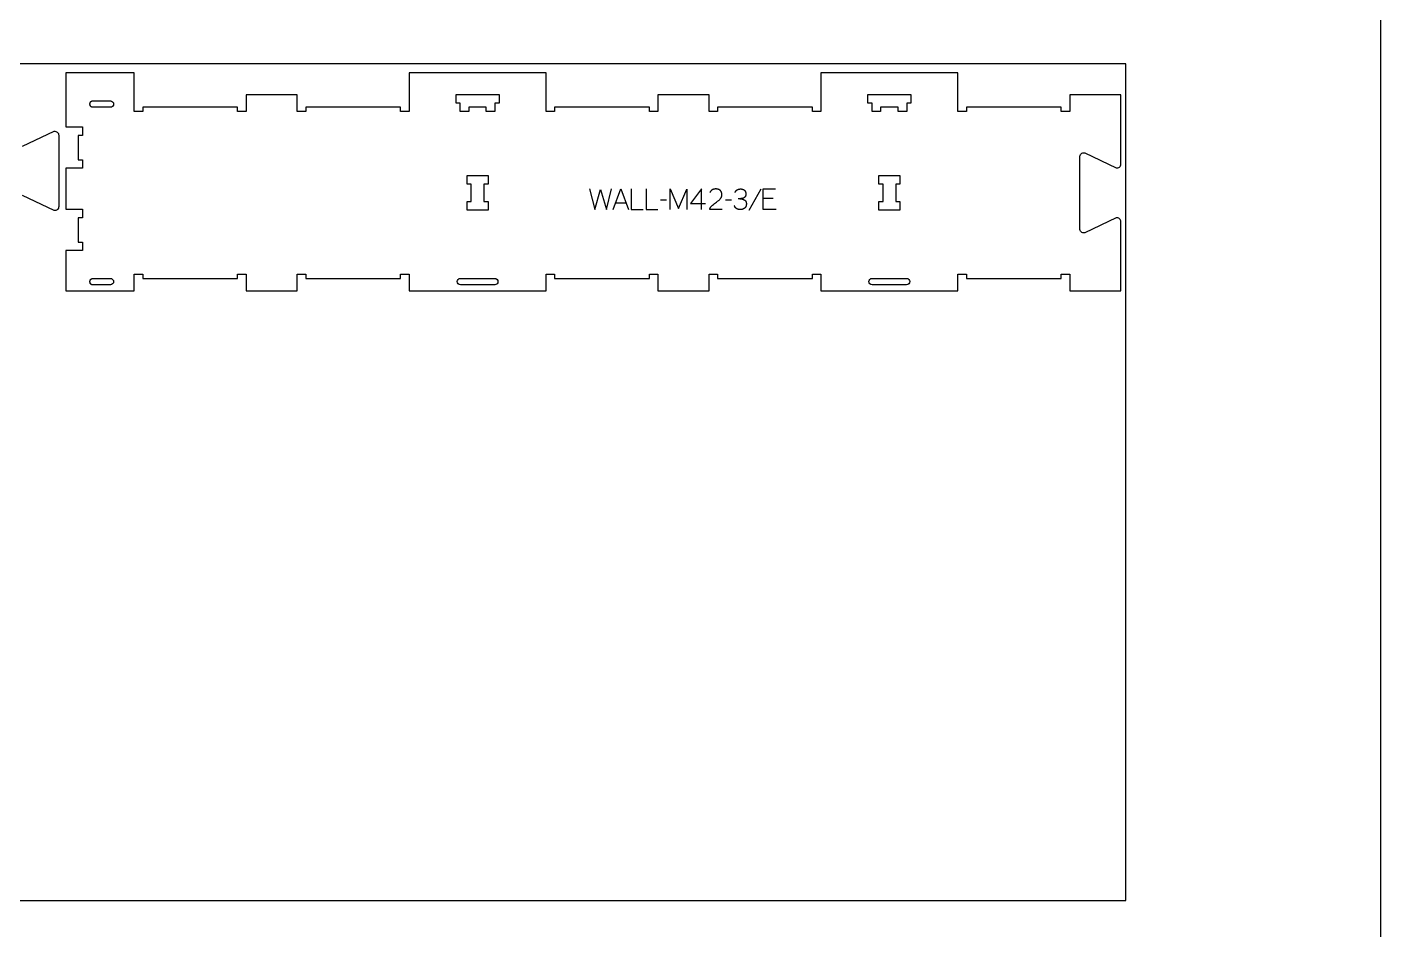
# Model space of a CAD drawing. Extents: x -13885 to -10701, y -27186 to -19593.
# Drawn here: x -12674 to -10701, y -25520 to -24203 of the extents above; entities that cross this region are included whole.
import ezdxf

# ---------------------------------------------------------------- set-up
doc = ezdxf.new("R2010")
doc.units = 0
for name, color, linetype in [('0_SHEET_SPRUCEPLY_2440X122', 1, 'CONTINUOUS'), ('1_ANYTOOL_1MMDEEP_LABELS_S', 2, 'CONTINUOUS'), ('3_ANYTOOL_CUTTHROUGH_INSID', 4, 'CONTINUOUS'), ('4_ANYTOOL_CUTTHROUGH_OUTSI', 5, 'CONTINUOUS'), ('DONOTCUT', 18, 'CONTINUOUS')]:
    doc.layers.add(name, color=color, linetype=linetype)

msp = doc.modelspace()

# ---------------------------------------------------------------- linework, layer by layer
at = {"layer": '0_SHEET_SPRUCEPLY_2440X122'}
msp.add_lwpolyline([(-13513.1, -24256.7), (-13513.1, -25476.7), (-11073.1, -25476.7), (-11073.1, -24256.7)], close=True, dxfattribs=at)
at = {"layer": '1_ANYTOOL_1MMDEEP_LABELS_S'}
for points in [[(-11854.6, -24439.3), (-11846.8, -24469.3), (-11838.4, -24440.2), (-11829.9, -24469.3), (-11822.4, -24439.3)], [(-11819.8, -24469.3), (-11809, -24439.3), (-11797.9, -24469.3)], [(-11793.6, -24439.3), (-11793.6, -24469.3), (-11776.5, -24469.3)], [(-11771.8, -24439.3), (-11771.8, -24469.3), (-11754.7, -24469.3)], [(-11736.9, -24469.3), (-11736.9, -24439.3), (-11724.9, -24467.6), (-11712.9, -24439.4), (-11712.9, -24469.3)], [(-11691.4, -24469.3), (-11691.3, -24439.2), (-11707.3, -24460.6)], [(-11661.1, -24469.2), (-11679.4, -24469.2), (-11679.3, -24468.7), (-11679.2, -24468.5), (-11679.1, -24468.3), (-11679, -24468.1), (-11679, -24467.9), (-11678.9, -24467.6), (-11678.8, -24467.4), (-11678.7, -24467.2), (-11678.6, -24467), (-11678.5, -24466.8), (-11678.3, -24466.6), (-11678.2, -24466.4), (-11678.1, -24466.2), (-11678, -24466), (-11677.9, -24465.8), (-11677.7, -24465.6), (-11677.6, -24465.4), (-11677.5, -24465.2), (-11677.3, -24465.1), (-11677.2, -24464.9), (-11677, -24464.7), (-11676.9, -24464.5), (-11676.7, -24464.4), (-11676.6, -24464.2), (-11676.4, -24464), (-11676.3, -24463.8), (-11676.1, -24463.7), (-11675.9, -24463.5), (-11675.7, -24463.4), (-11675.4, -24463), (-11673.9, -24461.8), (-11672.4, -24460.6), (-11670.9, -24459.5), (-11669.4, -24458.3), (-11668.6, -24457.8), (-11667.9, -24457.2), (-11667.2, -24456.6), (-11666.5, -24456.1), (-11665.8, -24455.5), (-11665.2, -24454.9), (-11664.6, -24454.3), (-11664, -24453.6), (-11663.8, -24453.5), (-11663.7, -24453.3), (-11663.5, -24453.2), (-11663.4, -24453), (-11663.3, -24452.8), (-11663.2, -24452.7), (-11663, -24452.5), (-11662.9, -24452.3), (-11662.8, -24452.1), (-11662.7, -24452), (-11662.6, -24451.8), (-11662.5, -24451.6), (-11662.4, -24451.4), (-11662.4, -24451.2), (-11662.3, -24451.1), (-11662.2, -24450.9), (-11662.1, -24450.7), (-11662.1, -24450.5), (-11662, -24450.3), (-11661.9, -24450.1), (-11661.9, -24449.9), (-11661.8, -24449.7), (-11661.8, -24449.5), (-11661.8, -24449.3), (-11661.7, -24449), (-11661.7, -24448.8), (-11661.7, -24448.6), (-11661.6, -24448.4), (-11661.6, -24448.2), (-11661.6, -24448), (-11661.6, -24447.7), (-11661.6, -24447.5), (-11661.6, -24447.3), (-11661.6, -24447), (-11661.6, -24446.8), (-11661.6, -24446.5), (-11661.7, -24446.3), (-11661.7, -24446.1), (-11661.7, -24445.8), (-11661.8, -24445.6), (-11661.8, -24445.4), (-11661.9, -24445.2), (-11661.9, -24445), (-11662, -24444.8), (-11662, -24444.6), (-11662.1, -24444.4), (-11662.2, -24444.2), (-11662.2, -24444), (-11662.3, -24443.8), (-11662.4, -24443.6), (-11662.5, -24443.4), (-11662.6, -24443.2), (-11662.7, -24443), (-11662.8, -24442.9), (-11662.9, -24442.7), (-11663, -24442.5), (-11663.2, -24442.4), (-11663.3, -24442.2), (-11663.4, -24442.1), (-11663.5, -24441.9), (-11663.7, -24441.8), (-11663.8, -24441.6), (-11664, -24441.5), (-11664.1, -24441.4), (-11664.3, -24441.2), (-11664.5, -24441.1), (-11664.6, -24441), (-11664.8, -24440.9), (-11665, -24440.8), (-11665.1, -24440.7), (-11665.3, -24440.6), (-11665.5, -24440.5), (-11665.7, -24440.4), (-11665.8, -24440.3), (-11666, -24440.2), (-11666.2, -24440.1), (-11666.4, -24440), (-11666.6, -24439.9), (-11666.8, -24439.9), (-11667, -24439.8), (-11667.2, -24439.7), (-11667.4, -24439.7), (-11667.6, -24439.6), (-11667.8, -24439.6), (-11668, -24439.5), (-11668.2, -24439.5), (-11668.5, -24439.4), (-11668.7, -24439.4), (-11668.9, -24439.4), (-11669.1, -24439.4), (-11669.3, -24439.3), (-11669.6, -24439.3), (-11669.8, -24439.3), (-11670, -24439.3), (-11670.5, -24439.3), (-11670.9, -24439.3), (-11671.2, -24439.3), (-11671.6, -24439.3), (-11671.9, -24439.4), (-11672.3, -24439.4), (-11672.6, -24439.5), (-11672.9, -24439.5), (-11673.3, -24439.6), (-11673.6, -24439.7), (-11673.7, -24439.7), (-11673.9, -24439.8), (-11674, -24439.8), (-11674.2, -24439.9), (-11674.3, -24439.9), (-11674.5, -24440), (-11674.6, -24440.1), (-11674.8, -24440.1), (-11674.9, -24440.2), (-11675.1, -24440.3), (-11675.2, -24440.3), (-11675.3, -24440.4), (-11675.5, -24440.5), (-11675.6, -24440.6), (-11675.7, -24440.6), (-11675.9, -24440.7), (-11676, -24440.8), (-11676.1, -24440.9), (-11676.2, -24441), (-11676.4, -24441.1), (-11676.5, -24441.2), (-11676.6, -24441.3), (-11676.7, -24441.4), (-11676.8, -24441.5), (-11677, -24441.6), (-11677.1, -24441.7), (-11677.2, -24441.8), (-11677.3, -24441.9), (-11677.4, -24442), (-11677.5, -24442.1), (-11677.6, -24442.3), (-11677.7, -24442.4), (-11677.9, -24442.6), (-11678.1, -24442.9), (-11678.3, -24443.2), (-11678.5, -24443.5), (-11678.7, -24443.8), (-11678.8, -24444.1), (-11679, -24444.4)], [(-11642.5, -24444.2), (-11642.3, -24443.9), (-11642.1, -24443.6), (-11642, -24443.3), (-11641.8, -24443.1), (-11641.6, -24442.8), (-11641.4, -24442.5), (-11641.2, -24442.3), (-11641.1, -24442.2), (-11641, -24442.1), (-11640.9, -24441.9), (-11640.8, -24441.8), (-11640.7, -24441.7), (-11640.6, -24441.6), (-11640.5, -24441.5), (-11640.4, -24441.4), (-11640.2, -24441.3), (-11640.1, -24441.2), (-11640, -24441.1), (-11639.9, -24441), (-11639.8, -24440.9), (-11639.7, -24440.8), (-11639.5, -24440.8), (-11639.4, -24440.7), (-11639.3, -24440.6), (-11639.2, -24440.5), (-11639, -24440.4), (-11638.9, -24440.4), (-11638.8, -24440.3), (-11638.6, -24440.2), (-11638.5, -24440.2), (-11638.4, -24440.1), (-11638.2, -24440), (-11638.1, -24440), (-11637.9, -24439.9), (-11637.8, -24439.9), (-11637.7, -24439.8), (-11637.5, -24439.8), (-11637.4, -24439.7), (-11637.2, -24439.7), (-11636.9, -24439.6), (-11636.6, -24439.5), (-11636.3, -24439.5), (-11636, -24439.4), (-11635.6, -24439.4), (-11635.3, -24439.3), (-11635, -24439.3), (-11634.6, -24439.3), (-11634.3, -24439.3), (-11634.1, -24439.3), (-11633.8, -24439.3), (-11633.6, -24439.3), (-11633.4, -24439.3), (-11633.2, -24439.3), (-11633, -24439.3), (-11632.8, -24439.4), (-11632.7, -24439.4), (-11632.5, -24439.4), (-11632.3, -24439.5), (-11632.1, -24439.5), (-11631.9, -24439.5), (-11631.7, -24439.6), (-11631.5, -24439.6), (-11631.4, -24439.7), (-11631.2, -24439.7), (-11631, -24439.8), (-11630.9, -24439.9), (-11630.7, -24439.9), (-11630.5, -24440), (-11630.4, -24440.1), (-11630.2, -24440.2), (-11630.1, -24440.3), (-11629.9, -24440.3), (-11629.7, -24440.4), (-11629.6, -24440.5), (-11629.5, -24440.6), (-11629.3, -24440.7), (-11629.2, -24440.8), (-11629, -24440.9), (-11628.9, -24441), (-11628.8, -24441.2), (-11628.6, -24441.3), (-11628.5, -24441.4), (-11628.4, -24441.5), (-11628.3, -24441.7), (-11628.1, -24441.8), (-11628, -24441.9), (-11627.9, -24442.1), (-11627.8, -24442.2), (-11627.7, -24442.3), (-11627.6, -24442.5), (-11627.6, -24442.6), (-11627.5, -24442.8), (-11627.4, -24443), (-11627.3, -24443.1), (-11627.2, -24443.3), (-11627.2, -24443.4), (-11627.1, -24443.6), (-11627.1, -24443.8), (-11627, -24444), (-11627, -24444.1), (-11626.9, -24444.3), (-11626.9, -24444.5), (-11626.8, -24444.7), (-11626.8, -24444.9), (-11626.8, -24445.1), (-11626.7, -24445.3), (-11626.7, -24445.5), (-11626.7, -24445.7), (-11626.7, -24445.9), (-11626.7, -24446.1), (-11626.7, -24446.3), (-11626.7, -24446.9), (-11626.7, -24447.2), (-11626.7, -24447.5), (-11626.8, -24447.8), (-11626.8, -24448.1), (-11626.8, -24448.3), (-11626.8, -24448.4), (-11626.9, -24448.6), (-11626.9, -24448.7), (-11626.9, -24448.8), (-11627, -24449), (-11627, -24449.1), (-11627, -24449.2), (-11627.1, -24449.4), (-11627.1, -24449.5), (-11627.2, -24449.6), (-11627.2, -24449.7), (-11627.3, -24449.8), (-11627.3, -24450), (-11627.4, -24450.1), (-11627.4, -24450.2), (-11627.5, -24450.3), (-11627.6, -24450.4), (-11627.6, -24450.5), (-11627.7, -24450.6), (-11627.8, -24450.7), (-11627.8, -24450.8), (-11628, -24450.9), (-11628.1, -24451.1), (-11628.3, -24451.3), (-11628.4, -24451.4), (-11628.5, -24451.5), (-11628.6, -24451.6), (-11628.7, -24451.7), (-11628.8, -24451.7), (-11628.9, -24451.8), (-11629, -24451.9), (-11629, -24451.9), (-11629.1, -24452), (-11629.2, -24452.1), (-11629.3, -24452.1), (-11629.4, -24452.2), (-11629.5, -24452.3), (-11629.6, -24452.3), (-11629.7, -24452.4), (-11629.8, -24452.4), (-11629.9, -24452.5), (-11630, -24452.5), (-11630.1, -24452.6), (-11630.2, -24452.6), (-11630.3, -24452.7), (-11630.4, -24452.7), (-11630.5, -24452.7), (-11630.7, -24452.8), (-11630.9, -24452.9), (-11631.1, -24453), (-11631.4, -24453), (-11631.6, -24453.1), (-11631.8, -24453.1), (-11632, -24453.2), (-11632.3, -24453.2), (-11632.5, -24453.3), (-11632.7, -24453.3), (-11633, -24453.4), (-11633.2, -24453.4), (-11633.4, -24453.4), (-11633.7, -24453.4), (-11633.9, -24453.4), (-11634.2, -24453.5), (-11634.4, -24453.5), (-11638.1, -24453.5)], [(-11582.5, -24469.3), (-11601.5, -24469.3), (-11601.5, -24439.3), (-11583.7, -24439.3)], [(-11742.1, -24455.4), (-11750.8, -24455.5)], [(-11647.4, -24455.4), (-11656.2, -24455.5)], [(-11635.3, -24453.5), (-11634.9, -24453.5), (-11634.5, -24453.6), (-11634, -24453.6), (-11633.6, -24453.7), (-11633.2, -24453.7), (-11632.8, -24453.8), (-11632.4, -24453.9), (-11632, -24454), (-11631.6, -24454.1), (-11631.2, -24454.3), (-11630.8, -24454.4), (-11630.4, -24454.5), (-11630, -24454.7), (-11629.6, -24454.9), (-11629.2, -24455.1), (-11628.9, -24455.2), (-11628.7, -24455.3), (-11628.5, -24455.4), (-11628.4, -24455.5), (-11628.3, -24455.6), (-11628.3, -24455.6), (-11628.2, -24455.7), (-11628.1, -24455.7), (-11628, -24455.8), (-11627.9, -24455.9), (-11627.9, -24455.9), (-11627.8, -24456), (-11627.7, -24456), (-11627.6, -24456.1), (-11627.6, -24456.2), (-11627.5, -24456.2), (-11627.4, -24456.3), (-11627.4, -24456.4), (-11627.3, -24456.5), (-11627.2, -24456.5), (-11627.2, -24456.6), (-11627.1, -24456.7), (-11627.1, -24456.8), (-11627, -24456.8), (-11627, -24456.9), (-11626.9, -24457), (-11626.8, -24457.1), (-11626.8, -24457.2), (-11626.7, -24457.3), (-11626.7, -24457.3), (-11626.6, -24457.4), (-11626.6, -24457.5), (-11626.6, -24457.6), (-11626.5, -24457.7), (-11626.5, -24457.8), (-11626.4, -24457.9), (-11626.4, -24458), (-11626.3, -24458.2), (-11626.3, -24458.4), (-11626.2, -24458.6), (-11626.1, -24458.8), (-11626.1, -24459), (-11626, -24459.2), (-11626, -24459.4), (-11626, -24459.6), (-11626, -24459.9), (-11625.9, -24460.1), (-11625.9, -24460.3), (-11625.9, -24460.6), (-11625.9, -24460.8), (-11625.9, -24461.1), (-11625.9, -24461.4), (-11625.9, -24461.7), (-11625.9, -24461.9), (-11626, -24462.2), (-11626, -24462.4), (-11626, -24462.7), (-11626.1, -24462.9), (-11626.1, -24463.2), (-11626.2, -24463.4), (-11626.2, -24463.6), (-11626.3, -24463.9), (-11626.3, -24464.1), (-11626.4, -24464.3), (-11626.5, -24464.5), (-11626.5, -24464.7), (-11626.6, -24464.9), (-11626.7, -24465.1), (-11626.8, -24465.3), (-11626.9, -24465.5), (-11627, -24465.7), (-11627.1, -24465.8), (-11627.2, -24466), (-11627.3, -24466.2), (-11627.4, -24466.3), (-11627.5, -24466.5), (-11627.7, -24466.6), (-11627.7, -24466.7), (-11627.8, -24466.8), (-11627.9, -24466.8), (-11627.9, -24466.9), (-11628, -24467), (-11628.1, -24467.1), (-11628.2, -24467.1), (-11628.2, -24467.2), (-11628.4, -24467.3), (-11628.6, -24467.4), (-11628.7, -24467.5), (-11628.9, -24467.7), (-11629, -24467.8), (-11629.2, -24467.9), (-11629.4, -24468), (-11629.6, -24468.1), (-11629.7, -24468.2), (-11629.9, -24468.3), (-11630.1, -24468.3), (-11630.3, -24468.4), (-11630.5, -24468.5), (-11630.7, -24468.6), (-11630.9, -24468.7), (-11631.1, -24468.7), (-11631.3, -24468.8), (-11631.5, -24468.8), (-11631.8, -24468.9), (-11632, -24469), (-11632.2, -24469), (-11632.4, -24469), (-11632.7, -24469.1), (-11632.9, -24469.1), (-11633.1, -24469.2), (-11633.6, -24469.2), (-11634.1, -24469.2), (-11634.6, -24469.3), (-11635.2, -24469.3), (-11635.5, -24469.3), (-11635.9, -24469.3), (-11636.3, -24469.2), (-11636.6, -24469.2), (-11637, -24469.1), (-11637.2, -24469.1), (-11637.3, -24469.1), (-11637.5, -24469), (-11637.7, -24469), (-11637.8, -24469), (-11638, -24468.9), (-11638.2, -24468.9), (-11638.3, -24468.8), (-11638.5, -24468.8), (-11638.6, -24468.7), (-11638.8, -24468.7), (-11638.9, -24468.6), (-11639.1, -24468.5), (-11639.2, -24468.5), (-11639.4, -24468.4), (-11639.5, -24468.3), (-11639.7, -24468.3), (-11639.8, -24468.2), (-11639.9, -24468.1), (-11640.1, -24468), (-11640.2, -24467.9), (-11640.4, -24467.9), (-11640.5, -24467.8), (-11640.6, -24467.7), (-11640.7, -24467.6), (-11640.9, -24467.5), (-11641, -24467.4), (-11641.1, -24467.3), (-11641.2, -24467.2), (-11641.3, -24467.1), (-11641.5, -24466.9), (-11641.6, -24466.8), (-11641.7, -24466.7), (-11641.8, -24466.6), (-11641.9, -24466.5), (-11642, -24466.3), (-11642.1, -24466.2), (-11642.2, -24466.1), (-11642.3, -24465.9), (-11642.4, -24465.8), (-11642.5, -24465.7), (-11642.6, -24465.5), (-11642.7, -24465.4), (-11642.8, -24465.2), (-11642.9, -24464.9), (-11643.1, -24464.6), (-11643.3, -24464.3), (-11643.4, -24463.9), (-11643.6, -24463.6)], [(-11604.9, -24439.7), (-11622.1, -24470.5)], [(-11586.8, -24453.2), (-11601.5, -24453.2)], [(-11816.4, -24459.7), (-11801.5, -24459.7)], [(-11707.3, -24460.6), (-11685.6, -24460.6)]]:
    msp.add_lwpolyline(points, dxfattribs=at)
at = {"layer": '3_ANYTOOL_CUTTHROUGH_INSID', "color": 4}
for points in [[(-12552.6, -24310.7, -1), (-12552.6, -24320.2), (-12578.3, -24320.2), (-12578.4, -24320.2), (-12578.5, -24320.2), (-12578.6, -24320.2), (-12578.7, -24320.2), (-12578.8, -24320.2), (-12578.9, -24320.2), (-12579, -24320.2), (-12579.1, -24320.2), (-12579.2, -24320.1), (-12579.3, -24320.1), (-12579.4, -24320.1), (-12579.5, -24320), (-12579.6, -24320), (-12579.7, -24320), (-12579.8, -24319.9), (-12579.9, -24319.9), (-12580, -24319.8), (-12580, -24319.8), (-12580.1, -24319.7), (-12580.2, -24319.7), (-12580.3, -24319.6), (-12580.4, -24319.6), (-12580.5, -24319.5), (-12580.6, -24319.4), (-12580.7, -24319.4), (-12580.7, -24319.3), (-12580.8, -24319.2), (-12580.9, -24319.1), (-12581, -24319.1), (-12581.1, -24319), (-12581.1, -24318.9), (-12581.2, -24318.8), (-12581.3, -24318.7), (-12581.3, -24318.6), (-12581.4, -24318.5), (-12581.5, -24318.4), (-12581.5, -24318.3), (-12581.6, -24318.2), (-12581.7, -24318.2), (-12581.7, -24318.1), (-12581.8, -24317.9), (-12581.8, -24317.8), (-12581.9, -24317.7), (-12581.9, -24317.6), (-12581.9, -24317.5), (-12582, -24317.4), (-12582, -24317.3), (-12582.1, -24317.2), (-12582.1, -24317.1), (-12582.1, -24317), (-12582.1, -24316.9), (-12582.2, -24316.8), (-12582.2, -24316.7), (-12582.2, -24316.6), (-12582.2, -24316.5), (-12582.3, -24316.3), (-12582.3, -24316.2), (-12582.3, -24316.1), (-12582.3, -24316), (-12582.3, -24315.9), (-12582.3, -24315.8), (-12582.3, -24315.7), (-12582.3, -24315.6), (-12582.3, -24315.5), (-12582.3, -24315.4), (-12582.3, -24315.3), (-12582.3, -24315.2), (-12582.3, -24315.1), (-12582.3, -24315), (-12582.3, -24314.9), (-12582.3, -24314.7), (-12582.3, -24314.6), (-12582.2, -24314.5), (-12582.2, -24314.4), (-12582.2, -24314.3), (-12582.2, -24314.2), (-12582.1, -24314.1), (-12582.1, -24314), (-12582.1, -24313.9), (-12582.1, -24313.8), (-12582, -24313.7), (-12582, -24313.6), (-12581.9, -24313.5), (-12581.9, -24313.3), (-12581.9, -24313.2), (-12581.8, -24313.1), (-12581.8, -24313), (-12581.7, -24312.9), (-12581.7, -24312.8), (-12581.6, -24312.7), (-12581.5, -24312.6), (-12581.5, -24312.5), (-12581.4, -24312.5), (-12581.3, -24312.4), (-12581.3, -24312.3), (-12581.2, -24312.2), (-12581.1, -24312.1), (-12581.1, -24312), (-12581, -24311.9), (-12580.9, -24311.8), (-12580.8, -24311.8), (-12580.7, -24311.7), (-12580.7, -24311.6), (-12580.6, -24311.6), (-12580.5, -24311.5), (-12580.4, -24311.4), (-12580.3, -24311.4), (-12580.2, -24311.3), (-12580.1, -24311.2), (-12580, -24311.2), (-12580, -24311.1), (-12579.9, -24311.1), (-12579.8, -24311.1), (-12579.7, -24311), (-12579.6, -24311), (-12579.5, -24310.9), (-12579.4, -24310.9), (-12579.3, -24310.9), (-12579.2, -24310.9), (-12579.1, -24310.8), (-12579, -24310.8), (-12578.9, -24310.8), (-12578.8, -24310.8), (-12578.7, -24310.8), (-12578.6, -24310.8), (-12578.5, -24310.7), (-12578.4, -24310.7), (-12578.3, -24310.7)], [(-12552.6, -24579.2), (-12578.3, -24579.2), (-12578.4, -24579.2), (-12578.5, -24579.2), (-12578.6, -24579.2), (-12578.7, -24579.2), (-12578.8, -24579.2), (-12578.9, -24579.2), (-12579, -24579.2), (-12579.1, -24579.2), (-12579.2, -24579.1), (-12579.3, -24579.1), (-12579.4, -24579.1), (-12579.5, -24579), (-12579.6, -24579), (-12579.7, -24579), (-12579.8, -24578.9), (-12579.9, -24578.9), (-12580, -24578.8), (-12580, -24578.8), (-12580.1, -24578.7), (-12580.2, -24578.7), (-12580.3, -24578.6), (-12580.4, -24578.6), (-12580.5, -24578.5), (-12580.6, -24578.4), (-12580.7, -24578.4), (-12580.7, -24578.3), (-12580.8, -24578.2), (-12580.9, -24578.1), (-12581, -24578.1), (-12581.1, -24578), (-12581.1, -24577.9), (-12581.2, -24577.8), (-12581.3, -24577.7), (-12581.3, -24577.6), (-12581.4, -24577.5), (-12581.5, -24577.4), (-12581.5, -24577.3), (-12581.6, -24577.2), (-12581.7, -24577.2), (-12581.7, -24577.1), (-12581.8, -24576.9), (-12581.8, -24576.8), (-12581.9, -24576.7), (-12581.9, -24576.6), (-12581.9, -24576.5), (-12582, -24576.4), (-12582, -24576.3), (-12582.1, -24576.2), (-12582.1, -24576.1), (-12582.1, -24576), (-12582.1, -24575.9), (-12582.2, -24575.8), (-12582.2, -24575.7), (-12582.2, -24575.6), (-12582.2, -24575.5), (-12582.3, -24575.3), (-12582.3, -24575.2), (-12582.3, -24575.1), (-12582.3, -24575), (-12582.3, -24574.9), (-12582.3, -24574.8), (-12582.3, -24574.7), (-12582.3, -24574.6), (-12582.3, -24574.5), (-12582.3, -24574.4), (-12582.3, -24574.3), (-12582.3, -24574.2), (-12582.3, -24574.1), (-12582.3, -24574), (-12582.3, -24573.9), (-12582.3, -24573.7), (-12582.3, -24573.6), (-12582.2, -24573.5), (-12582.2, -24573.4), (-12582.2, -24573.3), (-12582.2, -24573.2), (-12582.1, -24573.1), (-12582.1, -24573), (-12582.1, -24572.9), (-12582.1, -24572.8), (-12582, -24572.7), (-12582, -24572.6), (-12581.9, -24572.5), (-12581.9, -24572.3), (-12581.9, -24572.2), (-12581.8, -24572.1), (-12581.8, -24572), (-12581.7, -24571.9), (-12581.7, -24571.8), (-12581.6, -24571.7), (-12581.5, -24571.6), (-12581.5, -24571.5), (-12581.4, -24571.5), (-12581.3, -24571.4), (-12581.3, -24571.3), (-12581.2, -24571.2), (-12581.1, -24571.1), (-12581.1, -24571), (-12581, -24570.9), (-12580.9, -24570.8), (-12580.8, -24570.8), (-12580.7, -24570.7), (-12580.7, -24570.6), (-12580.6, -24570.6), (-12580.5, -24570.5), (-12580.4, -24570.4), (-12580.3, -24570.4), (-12580.2, -24570.3), (-12580.1, -24570.2), (-12580, -24570.2), (-12580, -24570.1), (-12579.9, -24570.1), (-12579.8, -24570.1), (-12579.7, -24570), (-12579.6, -24570), (-12579.5, -24569.9), (-12579.4, -24569.9), (-12579.3, -24569.9), (-12579.2, -24569.9), (-12579.1, -24569.8), (-12579, -24569.8), (-12578.9, -24569.8), (-12578.8, -24569.8), (-12578.7, -24569.8), (-12578.6, -24569.8), (-12578.5, -24569.7), (-12578.4, -24569.7), (-12578.3, -24569.7), (-12552.6, -24569.7, -1)], [(-11992.6, -24579.2), (-12042.6, -24579.2, -1), (-12042.6, -24569.7), (-11992.6, -24569.7, -1)], [(-11392.6, -24579.2), (-11442.6, -24579.2, -1), (-11442.6, -24569.7), (-11392.6, -24569.7, -1)]]:
    msp.add_lwpolyline(points, format="xyb", close=True, dxfattribs=at)
for points in [[(-12030.3, -24320.2), (-12030.3, -24326.2), (-12042.8, -24326.2), (-12042.8, -24314.2), (-12048.8, -24314.2), (-12048.8, -24301.7), (-11986.3, -24301.7), (-11986.3, -24314.2), (-11992.3, -24314.2), (-11992.3, -24326.2), (-12004.8, -24326.2), (-12004.8, -24320.2)], [(-11430.3, -24320.2), (-11430.3, -24326.2), (-11442.8, -24326.2), (-11442.8, -24314.2), (-11448.8, -24314.2), (-11448.8, -24301.7), (-11386.3, -24301.7), (-11386.3, -24314.2), (-11392.3, -24314.2), (-11392.3, -24326.2), (-11404.8, -24326.2), (-11404.8, -24320.2)], [(-12008.3, -24432.2), (-12008.3, -24457.7), (-12002.3, -24457.7), (-12002.3, -24470.2), (-12032.8, -24470.2), (-12032.8, -24457.7), (-12026.8, -24457.7), (-12026.8, -24432.2), (-12032.8, -24432.2), (-12032.8, -24419.7), (-12002.3, -24419.7), (-12002.3, -24432.2)], [(-11408.3, -24432.2), (-11408.3, -24457.7), (-11402.3, -24457.7), (-11402.3, -24470.2), (-11432.8, -24470.2), (-11432.8, -24457.7), (-11426.8, -24457.7), (-11426.8, -24432.2), (-11432.8, -24432.2), (-11432.8, -24419.7), (-11402.3, -24419.7), (-11402.3, -24432.2)]]:
    msp.add_lwpolyline(points, close=True, dxfattribs=at)
at = {"layer": '4_ANYTOOL_CUTTHROUGH_OUTSI', "color": 5}
msp.add_lwpolyline([(-11087, -24408.6, 0.218884), (-11082.3, -24407.3, 0.220464), (-11080.3, -24402.9), (-11080.3, -24326), (-11080.3, -24302.2), (-11154.8, -24302.2), (-11154.8, -24326.2), (-11167.3, -24326.2), (-11167.3, -24320.2), (-11305.3, -24320.2), (-11305.3, -24326.2), (-11317.8, -24326.2), (-11317.8, -24326), (-11317.8, -24270.2), (-11517.3, -24270.2), (-11517.3, -24326), (-11517.3, -24326.2), (-11529.8, -24326.2), (-11529.8, -24320.2), (-11667.8, -24320.2), (-11667.8, -24326.2), (-11680.3, -24326.2), (-11680.3, -24302.2), (-11754.8, -24302.2), (-11754.8, -24326.2), (-11767.3, -24326.2), (-11767.3, -24320.2), (-11905.3, -24320.2), (-11905.3, -24326.2), (-11917.8, -24326.2), (-11917.8, -24326), (-11917.8, -24270.2), (-12117.3, -24270.2), (-12117.3, -24326), (-12117.3, -24326.2), (-12129.8, -24326.2), (-12129.8, -24320.2), (-12267.8, -24320.2), (-12267.8, -24326.2), (-12280.3, -24326.2), (-12280.3, -24302.2), (-12354.8, -24302.2), (-12354.8, -24326.2), (-12367.3, -24326.2), (-12367.3, -24320.2), (-12505.3, -24320.2), (-12505.3, -24326.2), (-12517.8, -24326.2), (-12517.8, -24270.2), (-12617.3, -24270.2), (-12617.3, -24290), (-12617.3, -24302), (-12617.3, -24348.7), (-12593.3, -24348.7), (-12593.3, -24361.2), (-12599.3, -24361.2), (-12599.3, -24396.7), (-12593.3, -24396.7), (-12593.3, -24409.2), (-12617.3, -24409.2), (-12617.3, -24468.7), (-12593.3, -24468.7), (-12593.3, -24481.2), (-12599.3, -24481.2), (-12599.3, -24516.7), (-12593.3, -24516.7), (-12593.3, -24529.2), (-12617.3, -24529.2), (-12617.3, -24587.7), (-12517.8, -24587.7), (-12517.8, -24563.7), (-12505.3, -24563.7), (-12505.3, -24569.7), (-12367.3, -24569.7), (-12367.3, -24563.7), (-12354.8, -24563.7), (-12354.8, -24587.7), (-12280.3, -24587.7), (-12280.3, -24563.7), (-12267.8, -24563.7), (-12267.8, -24569.7), (-12129.8, -24569.7), (-12129.8, -24563.7), (-12117.3, -24563.7), (-12117.3, -24587.7), (-11917.8, -24587.7), (-11917.8, -24563.7), (-11905.3, -24563.7), (-11905.3, -24569.7), (-11767.3, -24569.7), (-11767.3, -24563.7), (-11754.8, -24563.7), (-11754.8, -24587.7), (-11680.3, -24587.7), (-11680.3, -24563.7), (-11667.8, -24563.7), (-11667.8, -24569.7), (-11529.8, -24569.7), (-11529.8, -24563.7), (-11517.3, -24563.7), (-11517.3, -24587.7), (-11317.8, -24587.7), (-11317.8, -24564), (-11317.8, -24563.7), (-11305.3, -24563.7), (-11305.3, -24569.7), (-11167.3, -24569.7), (-11167.3, -24563.7), (-11154.8, -24563.7), (-11154.8, -24587.7), (-11080.3, -24587.7), (-11080.3, -24487.1), (-11080.3, -24487.1, 0.461625), (-11087, -24481.4), (-11133, -24503.3), (-11133, -24503.3), (-11133, -24503.3, -0.220464), (-11138.1, -24501.9, -0.220464), (-11140.3, -24497.1), (-11140.3, -24392.9, -0.220464), (-11138.1, -24388.1, -0.220464), (-11133, -24386.7), (-11133, -24386.7), (-11133, -24386.7), (-11087, -24408.6)], format="xyb", close=True, dxfattribs=at)
msp.add_lwpolyline([(-12680.5, -24377.1), (-12634.5, -24355.2), (-12634.5, -24355.2, -0.461625), (-12627.8, -24360.9), (-12627.8, -24465.1, -0.461625), (-12634.5, -24470.8), (-12680.5, -24448.9)], format="xyb", dxfattribs=at)
at = {"layer": 'DONOTCUT'}
msp.add_lwpolyline([(-13884.8, -27186.1), (-10701.4, -27186.1), (-10701.4, -19592.7), (-13884.8, -19592.7)], close=True, dxfattribs=at)

doc.saveas('drawing.dxf')
